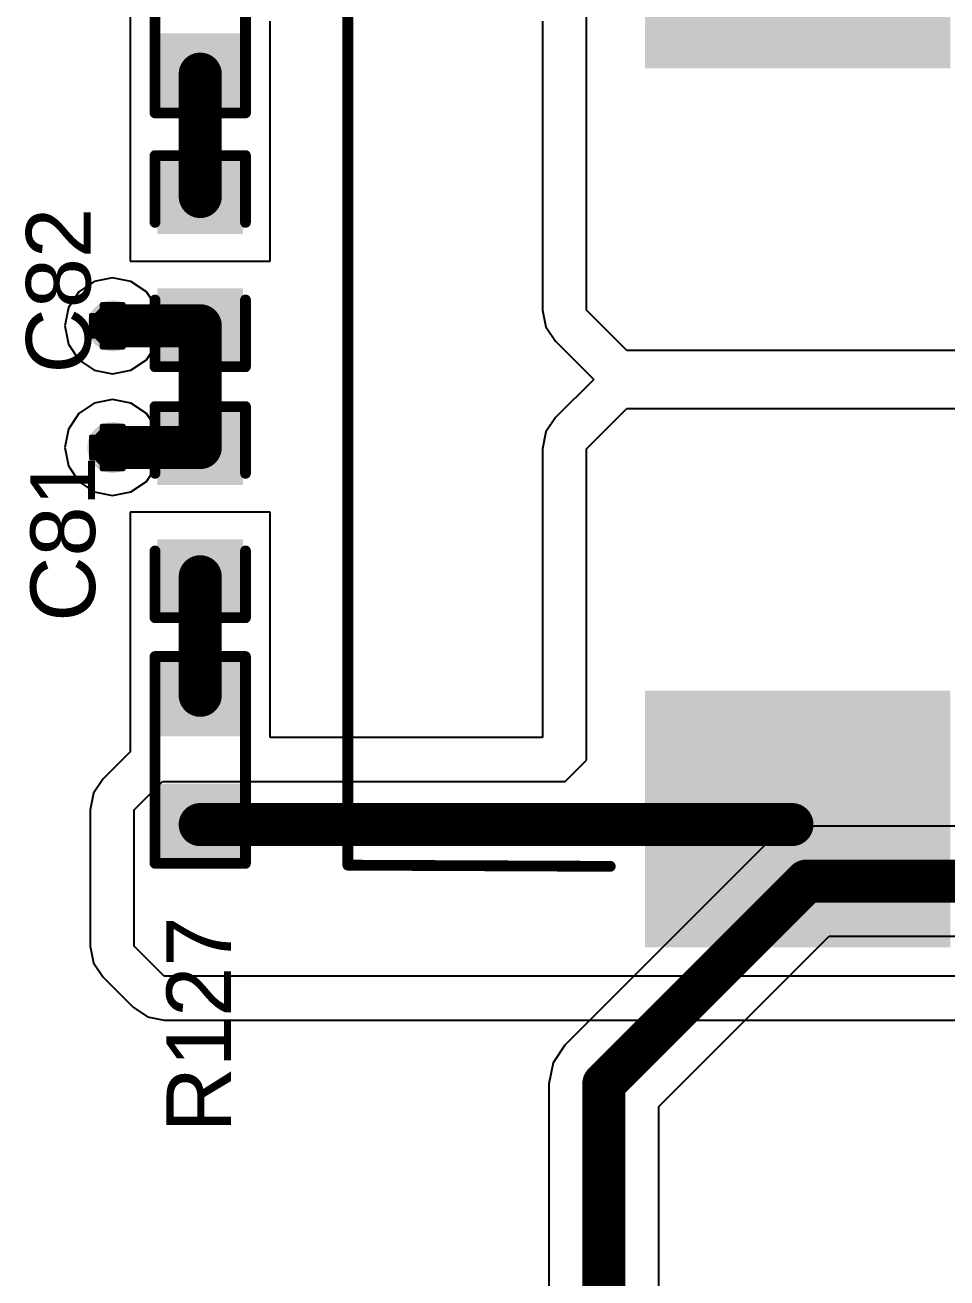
# Model space of a CAD drawing. Header units: inches. Extents: x 0 to 198, y 0 to 199.
# Drawn here: x 4.349 to 4.777, y 2.29 to 2.871 of the extents above; entities that cross this region are included whole.
import ezdxf

# ---------------------------------------------------------------- set-up
doc = ezdxf.new("R2010")
doc.units = ezdxf.units.IN
doc.header["$MEASUREMENT"] = 0
for name, color, linetype in [('Bottom Layer', 5, 'Continuous'), ('Drill Drawing', 1, 'Continuous'), ('Layer 1', 16, 'Continuous'), ('Layer 2', 76, 'Continuous'), ('Top Layer', 1, 'Continuous'), ('Top Overlay', 2, 'Continuous'), ('Top Paste', 8, 'Continuous'), ('Top Solder', 216, 'Continuous'), ('Via Holes', 16, 'Continuous')]:
    doc.layers.add(name, color=color, linetype=linetype)
doc.styles.add('Arial', font='', dxfattribs={"height": 0.2})
doc.styles.get('Arial').set_extended_font_data('Arial')

# ---------------------------------------------------------------- blocks, each defined once
blk = doc.blocks.new('R___0603_10')
at = {"layer": 'Top Layer'}
for points in [[(-0.015001, 0.0174997), (-0.015001, -0.0175003), (-0.045001, -0.0175003), (-0.045001, 0.0174997)], [(0.044999, 0.0174997), (0.044999, -0.0175003), (0.014999, -0.0175003), (0.014999, 0.0174997)]]:
    blk.add_hatch(color=1, dxfattribs=at).paths.add_polyline_path(points)
at = {"layer": 'Top Paste'}
for points in [[(-0.015001, 0.0174997), (-0.015001, -0.0175003), (-0.045001, -0.0175003), (-0.045001, 0.0174997)], [(0.044999, 0.0174997), (0.044999, -0.0175003), (0.014999, -0.0175003), (0.014999, 0.0174997)]]:
    blk.add_hatch(color=8, dxfattribs=at).paths.add_polyline_path(points)
at = {"layer": 'Top Solder'}
for points in [[(-0.011001, 0.0214997), (-0.011001, -0.0215003), (-0.049001, -0.0215003), (-0.049001, 0.0214997)], [(0.048999, 0.0214997), (0.048999, -0.0215003), (0.010999, -0.0215003), (0.010999, 0.0214997)]]:
    blk.add_hatch(color=216, dxfattribs=at).paths.add_polyline_path(points)
at = {"layer": 'Top Overlay'}
for points in [[(0.047999, 0.0209997, 0.005, 0.005, 0), (-0.048001, 0.0209997, 0.005, 0.005, 0)], [(-0.048001, -0.0210003, 0.005, 0.005, 0), (-0.048001, 0.0209997, 0.005, 0.005, 0)], [(0.047999, -0.0210003, 0.005, 0.005, 0), (0.047999, 0.0209997, 0.005, 0.005, 0)], [(0.047999, -0.0210003, 0.005, 0.005, 0), (-0.048001, -0.0210003, 0.005, 0.005, 0)]]:
    blk.add_lwpolyline(points, format="xyseb", dxfattribs=at)
for points in [[(-0.049251, 0.0209997, 0.0025, 0.0025, 1), (-0.046751, 0.0209997, 0.0025, 0.0025, 1)], [(-0.049251, 0.0209997, 0.0025, 0.0025, 1), (-0.046751, 0.0209997, 0.0025, 0.0025, 1)], [(0.046749, 0.0209997, 0.0025, 0.0025, 1), (0.049249, 0.0209997, 0.0025, 0.0025, 1)], [(0.046749, 0.0209997, 0.0025, 0.0025, 1), (0.049249, 0.0209997, 0.0025, 0.0025, 1)], [(-0.049251, -0.0210003, 0.0025, 0.0025, 1), (-0.046751, -0.0210003, 0.0025, 0.0025, 1)], [(-0.049251, -0.0210003, 0.0025, 0.0025, 1), (-0.046751, -0.0210003, 0.0025, 0.0025, 1)], [(0.046749, -0.0210003, 0.0025, 0.0025, 1), (0.049249, -0.0210003, 0.0025, 0.0025, 1)], [(0.046749, -0.0210003, 0.0025, 0.0025, 1), (0.049249, -0.0210003, 0.0025, 0.0025, 1)]]:
    blk.add_lwpolyline(points, format="xyseb", close=True, dxfattribs=at)
blk = doc.blocks.new('R___0603_11')
at = {"layer": 'Top Layer'}
for points in [[(-0.0149996, 0.0174999), (-0.0149996, -0.0175001), (-0.0449996, -0.0175001), (-0.0449996, 0.0174999)], [(0.0450004, 0.0174999), (0.0450004, -0.0175001), (0.0150004, -0.0175001), (0.0150004, 0.0174999)]]:
    blk.add_hatch(color=1, dxfattribs=at).paths.add_polyline_path(points)
at = {"layer": 'Top Paste'}
for points in [[(-0.0149996, 0.0174999), (-0.0149996, -0.0175001), (-0.0449996, -0.0175001), (-0.0449996, 0.0174999)], [(0.0450004, 0.0174999), (0.0450004, -0.0175001), (0.0150004, -0.0175001), (0.0150004, 0.0174999)]]:
    blk.add_hatch(color=8, dxfattribs=at).paths.add_polyline_path(points)
at = {"layer": 'Top Solder'}
for points in [[(-0.0109996, 0.0214999), (-0.0109996, -0.0215001), (-0.0489996, -0.0215001), (-0.0489996, 0.0214999)], [(0.0490004, 0.0214999), (0.0490004, -0.0215001), (0.0110004, -0.0215001), (0.0110004, 0.0214999)]]:
    blk.add_hatch(color=216, dxfattribs=at).paths.add_polyline_path(points)
at = {"layer": 'Top Overlay'}
for points in [[(-0.0479996, 0.0209999, 0.005, 0.005, 0), (0.0480004, 0.0209999, 0.005, 0.005, 0)], [(-0.0479996, 0.0209999, 0.005, 0.005, 0), (-0.0479996, -0.0210001, 0.005, 0.005, 0)], [(0.0480004, 0.0209999, 0.005, 0.005, 0), (0.0480004, -0.0210001, 0.005, 0.005, 0)], [(-0.0479996, -0.0210001, 0.005, 0.005, 0), (0.0480004, -0.0210001, 0.005, 0.005, 0)]]:
    blk.add_lwpolyline(points, format="xyseb", dxfattribs=at)
for points in [[(-0.0492496, 0.0209999, 0.0025, 0.0025, 1), (-0.0467496, 0.0209999, 0.0025, 0.0025, 1)], [(-0.0492496, 0.0209999, 0.0025, 0.0025, 1), (-0.0467496, 0.0209999, 0.0025, 0.0025, 1)], [(0.0467504, 0.0209999, 0.0025, 0.0025, 1), (0.0492504, 0.0209999, 0.0025, 0.0025, 1)], [(0.0467504, 0.0209999, 0.0025, 0.0025, 1), (0.0492504, 0.0209999, 0.0025, 0.0025, 1)], [(-0.0492496, -0.0210001, 0.0025, 0.0025, 1), (-0.0467496, -0.0210001, 0.0025, 0.0025, 1)], [(-0.0492496, -0.0210001, 0.0025, 0.0025, 1), (-0.0467496, -0.0210001, 0.0025, 0.0025, 1)], [(0.0467504, -0.0210001, 0.0025, 0.0025, 1), (0.0492504, -0.0210001, 0.0025, 0.0025, 1)], [(0.0467504, -0.0210001, 0.0025, 0.0025, 1), (0.0492504, -0.0210001, 0.0025, 0.0025, 1)]]:
    blk.add_lwpolyline(points, format="xyseb", close=True, dxfattribs=at)
blk = doc.blocks.new('C___0603_14')
at = {"layer": 'Top Layer'}
for points in [[(-0.0150006, 0.0175001), (-0.0150006, -0.0174999), (-0.0450006, -0.0174999), (-0.0450006, 0.0175001)], [(0.0449994, 0.0175001), (0.0449994, -0.0174999), (0.0149994, -0.0174999), (0.0149994, 0.0175001)]]:
    blk.add_hatch(color=1, dxfattribs=at).paths.add_polyline_path(points)
at = {"layer": 'Top Paste'}
for points in [[(-0.0150006, 0.0175001), (-0.0150006, -0.0174999), (-0.0450006, -0.0174999), (-0.0450006, 0.0175001)], [(0.0449994, 0.0175001), (0.0449994, -0.0174999), (0.0149994, -0.0174999), (0.0149994, 0.0175001)]]:
    blk.add_hatch(color=8, dxfattribs=at).paths.add_polyline_path(points)
at = {"layer": 'Top Solder'}
for points in [[(-0.0126384, 0.0198623), (-0.0126384, -0.0198621), (-0.0473628, -0.0198621), (-0.0473628, 0.0198623)], [(0.0473616, 0.0198623), (0.0473616, -0.0198621), (0.0126372, -0.0198621), (0.0126372, 0.0198623)]]:
    blk.add_hatch(color=216, dxfattribs=at).paths.add_polyline_path(points)
at = {"layer": 'Top Overlay'}
for points in [[(-0.0180006, 0.0210001, 0.005, 0.005, 0), (-0.0490006, 0.0210001, 0.005, 0.005, 0)], [(-0.0490006, -0.0209999, 0.005, 0.005, 0), (-0.0490006, 0.0210001, 0.005, 0.005, 0)], [(0.0489994, 0.0210001, 0.005, 0.005, 0), (0.0179994, 0.0210001, 0.005, 0.005, 0)], [(0.0489994, -0.0209999, 0.005, 0.005, 0), (0.0489994, 0.0210001, 0.005, 0.005, 0)], [(-0.0180006, -0.0209999, 0.005, 0.005, 0), (-0.0490006, -0.0209999, 0.005, 0.005, 0)], [(0.0489994, -0.0209999, 0.005, 0.005, 0), (0.0179994, -0.0209999, 0.005, 0.005, 0)]]:
    blk.add_lwpolyline(points, format="xyseb", dxfattribs=at)
for points in [[(-0.0502506, 0.0210001, 0.0025, 0.0025, 1), (-0.0477506, 0.0210001, 0.0025, 0.0025, 1)], [(-0.0502506, 0.0210001, 0.0025, 0.0025, 1), (-0.0477506, 0.0210001, 0.0025, 0.0025, 1)], [(-0.0192506, 0.0210001, 0.0025, 0.0025, 1), (-0.0167506, 0.0210001, 0.0025, 0.0025, 1)], [(0.0167494, 0.0210001, 0.0025, 0.0025, 1), (0.0192494, 0.0210001, 0.0025, 0.0025, 1)], [(0.0477494, 0.0210001, 0.0025, 0.0025, 1), (0.0502494, 0.0210001, 0.0025, 0.0025, 1)], [(0.0477494, 0.0210001, 0.0025, 0.0025, 1), (0.0502494, 0.0210001, 0.0025, 0.0025, 1)], [(-0.0502506, -0.0209999, 0.0025, 0.0025, 1), (-0.0477506, -0.0209999, 0.0025, 0.0025, 1)], [(-0.0502506, -0.0209999, 0.0025, 0.0025, 1), (-0.0477506, -0.0209999, 0.0025, 0.0025, 1)], [(-0.0192506, -0.0209999, 0.0025, 0.0025, 1), (-0.0167506, -0.0209999, 0.0025, 0.0025, 1)], [(0.0167494, -0.0209999, 0.0025, 0.0025, 1), (0.0192494, -0.0209999, 0.0025, 0.0025, 1)], [(0.0477494, -0.0209999, 0.0025, 0.0025, 1), (0.0502494, -0.0209999, 0.0025, 0.0025, 1)], [(0.0477494, -0.0209999, 0.0025, 0.0025, 1), (0.0502494, -0.0209999, 0.0025, 0.0025, 1)]]:
    blk.add_lwpolyline(points, format="xyseb", close=True, dxfattribs=at)
blk = doc.blocks.new('C___0603_15')
at = {"layer": 'Top Layer'}
for points in [[(-0.0150004, 0.0174997), (-0.0150004, -0.0175003), (-0.0450004, -0.0175003), (-0.0450004, 0.0174997)], [(0.0449996, 0.0174997), (0.0449996, -0.0175003), (0.0149996, -0.0175003), (0.0149996, 0.0174997)]]:
    blk.add_hatch(color=1, dxfattribs=at).paths.add_polyline_path(points)
at = {"layer": 'Top Paste'}
for points in [[(-0.0150004, 0.0174997), (-0.0150004, -0.0175003), (-0.0450004, -0.0175003), (-0.0450004, 0.0174997)], [(0.0449996, 0.0174997), (0.0449996, -0.0175003), (0.0149996, -0.0175003), (0.0149996, 0.0174997)]]:
    blk.add_hatch(color=8, dxfattribs=at).paths.add_polyline_path(points)
at = {"layer": 'Top Solder'}
for points in [[(-0.0126382, 0.0198619), (-0.0126382, -0.0198625), (-0.0473626, -0.0198625), (-0.0473626, 0.0198619)], [(0.0473618, 0.0198619), (0.0473618, -0.0198625), (0.0126374, -0.0198625), (0.0126374, 0.0198619)]]:
    blk.add_hatch(color=216, dxfattribs=at).paths.add_polyline_path(points)
at = {"layer": 'Top Overlay'}
for points in [[(-0.0180004, 0.0209997, 0.005, 0.005, 0), (-0.0490004, 0.0209997, 0.005, 0.005, 0)], [(-0.0490004, -0.0210003, 0.005, 0.005, 0), (-0.0490004, 0.0209997, 0.005, 0.005, 0)], [(0.0489996, 0.0209997, 0.005, 0.005, 0), (0.0179996, 0.0209997, 0.005, 0.005, 0)], [(0.0489996, -0.0210003, 0.005, 0.005, 0), (0.0489996, 0.0209997, 0.005, 0.005, 0)], [(-0.0180004, -0.0210003, 0.005, 0.005, 0), (-0.0490004, -0.0210003, 0.005, 0.005, 0)], [(0.0489996, -0.0210003, 0.005, 0.005, 0), (0.0179996, -0.0210003, 0.005, 0.005, 0)]]:
    blk.add_lwpolyline(points, format="xyseb", dxfattribs=at)
for points in [[(-0.0502504, 0.0209997, 0.0025, 0.0025, 1), (-0.0477504, 0.0209997, 0.0025, 0.0025, 1)], [(-0.0502504, 0.0209997, 0.0025, 0.0025, 1), (-0.0477504, 0.0209997, 0.0025, 0.0025, 1)], [(-0.0192504, 0.0209997, 0.0025, 0.0025, 1), (-0.0167504, 0.0209997, 0.0025, 0.0025, 1)], [(0.0167496, 0.0209997, 0.0025, 0.0025, 1), (0.0192496, 0.0209997, 0.0025, 0.0025, 1)], [(0.0477496, 0.0209997, 0.0025, 0.0025, 1), (0.0502496, 0.0209997, 0.0025, 0.0025, 1)], [(0.0477496, 0.0209997, 0.0025, 0.0025, 1), (0.0502496, 0.0209997, 0.0025, 0.0025, 1)], [(-0.0502504, -0.0210003, 0.0025, 0.0025, 1), (-0.0477504, -0.0210003, 0.0025, 0.0025, 1)], [(-0.0502504, -0.0210003, 0.0025, 0.0025, 1), (-0.0477504, -0.0210003, 0.0025, 0.0025, 1)], [(-0.0192504, -0.0210003, 0.0025, 0.0025, 1), (-0.0167504, -0.0210003, 0.0025, 0.0025, 1)], [(0.0167496, -0.0210003, 0.0025, 0.0025, 1), (0.0192496, -0.0210003, 0.0025, 0.0025, 1)], [(0.0477496, -0.0210003, 0.0025, 0.0025, 1), (0.0502496, -0.0210003, 0.0025, 0.0025, 1)], [(0.0477496, -0.0210003, 0.0025, 0.0025, 1), (0.0502496, -0.0210003, 0.0025, 0.0025, 1)]]:
    blk.add_lwpolyline(points, format="xyseb", close=True, dxfattribs=at)
blk = doc.blocks.new('YSPI1050_4R7M_213')
at = {"layer": 'Top Layer'}
for points in [[(-0.146394, -0.0688982), (-0.261512, -0.06889819999999999), (-0.261512, 0.06889680000000001), (-0.146394, 0.0688968)], [(0.261512, -0.0688982), (0.146394, -0.06889819999999999), (0.146394, 0.06889680000000001), (0.261512, 0.0688968)]]:
    blk.add_hatch(color=1, dxfattribs=at).paths.add_polyline_path(points)
at = {"layer": 'Top Paste'}
for points in [[(-0.146394, -0.0688982), (-0.261512, -0.06889819999999999), (-0.261512, 0.06889680000000001), (-0.146394, 0.0688968)], [(0.261512, -0.0688982), (0.146394, -0.06889819999999999), (0.146394, 0.06889680000000001), (0.261512, 0.0688968)]]:
    blk.add_hatch(color=8, dxfattribs=at).paths.add_polyline_path(points)
at = {"layer": 'Top Solder'}
for points in [[(-0.144394, -0.07089820000000001), (-0.263512, -0.0708982), (-0.263512, 0.07089680000000001), (-0.144394, 0.07089679999999998)], [(0.263512, -0.07089820000000001), (0.144394, -0.0708982), (0.144394, 0.07089680000000001), (0.263512, 0.07089679999999998)]]:
    blk.add_hatch(color=216, dxfattribs=at).paths.add_polyline_path(points)
at = {"layer": 'Top Overlay'}
for points in [[(-0.225441, 0.2088513, 0.005, 0.005, 0), (-0.226001, 0.0869993, 0.005, 0.005, 0)], [(-0.225441, 0.2088513, 0.005, 0.005, 0), (0.225443, 0.2088513, 0.005, 0.005, 0)], [(0.225443, 0.2088513, 0.005, 0.005, 0), (0.225813, 0.0917393, 0.005, 0.005, 0)], [(-0.224915, -0.0874787, 0.005, 0.005, 0), (-0.225441, -0.2088507, 0.005, 0.005, 0)], [(0.226553, -0.0898867, 0.005, 0.005, 0), (0.225443, -0.2088507, 0.005, 0.005, 0)], [(-0.225441, -0.2088507, 0.005, 0.005, 0), (0.225443, -0.2088507, 0.005, 0.005, 0)]]:
    blk.add_lwpolyline(points, format="xyseb", dxfattribs=at)
for points in [[(-0.226691, 0.2088513, 0.0025, 0.0025, 1), (-0.224191, 0.2088513, 0.0025, 0.0025, 1)], [(-0.226691, 0.2088513, 0.0025, 0.0025, 1), (-0.224191, 0.2088513, 0.0025, 0.0025, 1)], [(0.224193, 0.2088513, 0.0025, 0.0025, 1), (0.226693, 0.2088513, 0.0025, 0.0025, 1)], [(0.224193, 0.2088513, 0.0025, 0.0025, 1), (0.226693, 0.2088513, 0.0025, 0.0025, 1)], [(0.224563, 0.0917393, 0.0025, 0.0025, 1), (0.227063, 0.0917393, 0.0025, 0.0025, 1)], [(-0.227251, 0.0869993, 0.0025, 0.0025, 1), (-0.224751, 0.0869993, 0.0025, 0.0025, 1)], [(-0.226165, -0.0874787, 0.0025, 0.0025, 1), (-0.223665, -0.0874787, 0.0025, 0.0025, 1)], [(0.225303, -0.0898867, 0.0025, 0.0025, 1), (0.227803, -0.0898867, 0.0025, 0.0025, 1)], [(-0.226691, -0.2088507, 0.0025, 0.0025, 1), (-0.224191, -0.2088507, 0.0025, 0.0025, 1)], [(-0.226691, -0.2088507, 0.0025, 0.0025, 1), (-0.224191, -0.2088507, 0.0025, 0.0025, 1)], [(0.224193, -0.2088507, 0.0025, 0.0025, 1), (0.226693, -0.2088507, 0.0025, 0.0025, 1)], [(0.224193, -0.2088507, 0.0025, 0.0025, 1), (0.226693, -0.2088507, 0.0025, 0.0025, 1)]]:
    blk.add_lwpolyline(points, format="xyseb", close=True, dxfattribs=at)

msp = doc.modelspace()

# ---------------------------------------------------------------- hatches: boundary and pattern name
at = {"layer": 'Bottom Layer'}
h = msp.add_hatch(color=5, dxfattribs=at)
edge = h.paths.add_edge_path()
edge.add_arc((4.39, 2.7318169), 0.011811, 0, 360)
h = msp.add_hatch(color=5, dxfattribs=at)
edge = h.paths.add_edge_path()
edge.add_arc((4.390003, 2.6753399), 0.011811, 0, 360)
at = {"layer": 'Layer 1'}
h = msp.add_hatch(color=16, dxfattribs=at)
edge = h.paths.add_edge_path()
edge.add_arc((4.39, 2.7318169), 0.011811, 0, 360)
h = msp.add_hatch(color=16, dxfattribs=at)
edge = h.paths.add_edge_path()
edge.add_arc((4.390003, 2.6753399), 0.011811, 0, 360)
at = {"layer": 'Layer 2'}
h = msp.add_hatch(color=76, dxfattribs=at)
edge = h.paths.add_edge_path()
edge.add_arc((4.39, 2.7318169), 0.011811, 0, 360)
h = msp.add_hatch(color=76, dxfattribs=at)
edge = h.paths.add_edge_path()
edge.add_arc((4.390003, 2.6753399), 0.011811, 0, 360)
at = {"layer": 'Top Layer'}
h = msp.add_hatch(color=1, dxfattribs=at)
edge = h.paths.add_edge_path()
edge.add_arc((4.39, 2.7318169), 0.011811, 0, 360)
h = msp.add_hatch(color=1, dxfattribs=at)
edge = h.paths.add_edge_path()
edge.add_arc((4.390003, 2.6753399), 0.011811, 0, 360)
at = {"layer": 'Via Holes'}
h = msp.add_hatch(color=7, dxfattribs=at)
edge = h.paths.add_edge_path()
edge.add_arc((4.39, 2.7318169), 0.0059055, 0, 360)
h = msp.add_hatch(color=7, dxfattribs=at)
edge = h.paths.add_edge_path()
edge.add_arc((4.390003, 2.6753399), 0.0059055, 0, 360)

# ---------------------------------------------------------------- linework, layer by layer
at = {"layer": 'Drill Drawing'}
for points in [[(4.385, 2.7368169, 0.002, 0.002, 0), (4.385, 2.7418169, 0.002, 0.002, 0)], [(4.385, 2.7418169, 0.002, 0.002, 0), (4.395, 2.7418169, 0.002, 0.002, 0)], [(4.387, 2.7348169, 0.002, 0.002, 0), (4.387, 2.7378169, 0.002, 0.002, 0)], [(4.387, 2.7378169, 0.002, 0.002, 0), (4.393, 2.7378169, 0.002, 0.002, 0)], [(4.393, 2.7348169, 0.002, 0.002, 0), (4.393, 2.7378169, 0.002, 0.002, 0)], [(4.395, 2.7368169, 0.002, 0.002, 0), (4.395, 2.7418169, 0.002, 0.002, 0)], [(4.38, 2.7268169, 0.002, 0.002, 0), (4.38, 2.7368169, 0.002, 0.002, 0)], [(4.38, 2.7368169, 0.002, 0.002, 0), (4.385, 2.7368169, 0.002, 0.002, 0)], [(4.384, 2.7288169, 0.002, 0.002, 0), (4.384, 2.7348169, 0.002, 0.002, 0)], [(4.384, 2.7348169, 0.002, 0.002, 0), (4.387, 2.7348169, 0.002, 0.002, 0)], [(4.393, 2.7348169, 0.002, 0.002, 0), (4.396, 2.7348169, 0.002, 0.002, 0)], [(4.395, 2.7368169, 0.002, 0.002, 0), (4.4, 2.7368169, 0.002, 0.002, 0)], [(4.396, 2.7288169, 0.002, 0.002, 0), (4.396, 2.7348169, 0.002, 0.002, 0)], [(4.4, 2.7268169, 0.002, 0.002, 0), (4.4, 2.7368169, 0.002, 0.002, 0)], [(4.38, 2.7268169, 0.002, 0.002, 0), (4.385, 2.7268169, 0.002, 0.002, 0)], [(4.384, 2.7288169, 0.002, 0.002, 0), (4.387, 2.7288169, 0.002, 0.002, 0)], [(4.385, 2.7218169, 0.002, 0.002, 0), (4.385, 2.7268169, 0.002, 0.002, 0)], [(4.387, 2.7258169, 0.002, 0.002, 0), (4.387, 2.7288169, 0.002, 0.002, 0)], [(4.393, 2.7288169, 0.002, 0.002, 0), (4.396, 2.7288169, 0.002, 0.002, 0)], [(4.393, 2.7258169, 0.002, 0.002, 0), (4.393, 2.7288169, 0.002, 0.002, 0)], [(4.395, 2.7268169, 0.002, 0.002, 0), (4.4, 2.7268169, 0.002, 0.002, 0)], [(4.395, 2.7218169, 0.002, 0.002, 0), (4.395, 2.7268169, 0.002, 0.002, 0)], [(4.385, 2.7218169, 0.002, 0.002, 0), (4.395, 2.7218169, 0.002, 0.002, 0)], [(4.387, 2.7258169, 0.002, 0.002, 0), (4.393, 2.7258169, 0.002, 0.002, 0)], [(4.385003, 2.6803399, 0.002, 0.002, 0), (4.385003, 2.6853399, 0.002, 0.002, 0)], [(4.385003, 2.6853399, 0.002, 0.002, 0), (4.395003, 2.6853399, 0.002, 0.002, 0)], [(4.395003, 2.6803399, 0.002, 0.002, 0), (4.395003, 2.6853399, 0.002, 0.002, 0)], [(4.380003, 2.6703399, 0.002, 0.002, 0), (4.380003, 2.6803399, 0.002, 0.002, 0)], [(4.380003, 2.6803399, 0.002, 0.002, 0), (4.385003, 2.6803399, 0.002, 0.002, 0)], [(4.387003, 2.6783399, 0.002, 0.002, 0), (4.387003, 2.6813399, 0.002, 0.002, 0)], [(4.387003, 2.6813399, 0.002, 0.002, 0), (4.393003, 2.6813399, 0.002, 0.002, 0)], [(4.393003, 2.6783399, 0.002, 0.002, 0), (4.393003, 2.6813399, 0.002, 0.002, 0)], [(4.395003, 2.6803399, 0.002, 0.002, 0), (4.400003, 2.6803399, 0.002, 0.002, 0)], [(4.400003, 2.6703399, 0.002, 0.002, 0), (4.400003, 2.6803399, 0.002, 0.002, 0)], [(4.384003, 2.6723399, 0.002, 0.002, 0), (4.384003, 2.6783399, 0.002, 0.002, 0)], [(4.384003, 2.6783399, 0.002, 0.002, 0), (4.387003, 2.6783399, 0.002, 0.002, 0)], [(4.393003, 2.6783399, 0.002, 0.002, 0), (4.396003, 2.6783399, 0.002, 0.002, 0)], [(4.396003, 2.6723399, 0.002, 0.002, 0), (4.396003, 2.6783399, 0.002, 0.002, 0)], [(4.380003, 2.6703399, 0.002, 0.002, 0), (4.385003, 2.6703399, 0.002, 0.002, 0)], [(4.384003, 2.6723399, 0.002, 0.002, 0), (4.387003, 2.6723399, 0.002, 0.002, 0)], [(4.385003, 2.6653399, 0.002, 0.002, 0), (4.385003, 2.6703399, 0.002, 0.002, 0)], [(4.387003, 2.6693399, 0.002, 0.002, 0), (4.387003, 2.6723399, 0.002, 0.002, 0)], [(4.387003, 2.6693399, 0.002, 0.002, 0), (4.393003, 2.6693399, 0.002, 0.002, 0)], [(4.393003, 2.6723399, 0.002, 0.002, 0), (4.396003, 2.6723399, 0.002, 0.002, 0)], [(4.393003, 2.6693399, 0.002, 0.002, 0), (4.393003, 2.6723399, 0.002, 0.002, 0)], [(4.395003, 2.6703399, 0.002, 0.002, 0), (4.400003, 2.6703399, 0.002, 0.002, 0)], [(4.395003, 2.6653399, 0.002, 0.002, 0), (4.395003, 2.6703399, 0.002, 0.002, 0)], [(4.385003, 2.6653399, 0.002, 0.002, 0), (4.395003, 2.6653399, 0.002, 0.002, 0)]]:
    msp.add_lwpolyline(points, format="xyseb", dxfattribs=at)
for points in [[(4.3845, 2.7418169, 0.001, 0.001, 1), (4.3855, 2.7418169, 0.001, 0.001, 1)], [(4.3845, 2.7418169, 0.001, 0.001, 1), (4.3855, 2.7418169, 0.001, 0.001, 1)], [(4.3865, 2.7378169, 0.001, 0.001, 1), (4.3875, 2.7378169, 0.001, 0.001, 1)], [(4.3865, 2.7378169, 0.001, 0.001, 1), (4.3875, 2.7378169, 0.001, 0.001, 1)], [(4.3925, 2.7378169, 0.001, 0.001, 1), (4.3935, 2.7378169, 0.001, 0.001, 1)], [(4.3925, 2.7378169, 0.001, 0.001, 1), (4.3935, 2.7378169, 0.001, 0.001, 1)], [(4.3945, 2.7418169, 0.001, 0.001, 1), (4.3955, 2.7418169, 0.001, 0.001, 1)], [(4.3945, 2.7418169, 0.001, 0.001, 1), (4.3955, 2.7418169, 0.001, 0.001, 1)], [(4.3795, 2.7368169, 0.001, 0.001, 1), (4.3805, 2.7368169, 0.001, 0.001, 1)], [(4.3795, 2.7368169, 0.001, 0.001, 1), (4.3805, 2.7368169, 0.001, 0.001, 1)], [(4.3835, 2.7348169, 0.001, 0.001, 1), (4.3845, 2.7348169, 0.001, 0.001, 1)], [(4.3835, 2.7348169, 0.001, 0.001, 1), (4.3845, 2.7348169, 0.001, 0.001, 1)], [(4.3845, 2.7368169, 0.001, 0.001, 1), (4.3855, 2.7368169, 0.001, 0.001, 1)], [(4.3845, 2.7368169, 0.001, 0.001, 1), (4.3855, 2.7368169, 0.001, 0.001, 1)], [(4.3865, 2.7348169, 0.001, 0.001, 1), (4.3875, 2.7348169, 0.001, 0.001, 1)], [(4.3865, 2.7348169, 0.001, 0.001, 1), (4.3875, 2.7348169, 0.001, 0.001, 1)], [(4.3925, 2.7348169, 0.001, 0.001, 1), (4.3935, 2.7348169, 0.001, 0.001, 1)], [(4.3925, 2.7348169, 0.001, 0.001, 1), (4.3935, 2.7348169, 0.001, 0.001, 1)], [(4.3945, 2.7368169, 0.001, 0.001, 1), (4.3955, 2.7368169, 0.001, 0.001, 1)], [(4.3945, 2.7368169, 0.001, 0.001, 1), (4.3955, 2.7368169, 0.001, 0.001, 1)], [(4.3955, 2.7348169, 0.001, 0.001, 1), (4.3965, 2.7348169, 0.001, 0.001, 1)], [(4.3955, 2.7348169, 0.001, 0.001, 1), (4.3965, 2.7348169, 0.001, 0.001, 1)], [(4.3995, 2.7368169, 0.001, 0.001, 1), (4.4005, 2.7368169, 0.001, 0.001, 1)], [(4.3995, 2.7368169, 0.001, 0.001, 1), (4.4005, 2.7368169, 0.001, 0.001, 1)], [(4.3795, 2.7268169, 0.001, 0.001, 1), (4.3805, 2.7268169, 0.001, 0.001, 1)], [(4.3795, 2.7268169, 0.001, 0.001, 1), (4.3805, 2.7268169, 0.001, 0.001, 1)], [(4.3835, 2.7288169, 0.001, 0.001, 1), (4.3845, 2.7288169, 0.001, 0.001, 1)], [(4.3835, 2.7288169, 0.001, 0.001, 1), (4.3845, 2.7288169, 0.001, 0.001, 1)], [(4.3845, 2.7268169, 0.001, 0.001, 1), (4.3855, 2.7268169, 0.001, 0.001, 1)], [(4.3845, 2.7268169, 0.001, 0.001, 1), (4.3855, 2.7268169, 0.001, 0.001, 1)], [(4.3865, 2.7288169, 0.001, 0.001, 1), (4.3875, 2.7288169, 0.001, 0.001, 1)], [(4.3865, 2.7288169, 0.001, 0.001, 1), (4.3875, 2.7288169, 0.001, 0.001, 1)], [(4.3925, 2.7288169, 0.001, 0.001, 1), (4.3935, 2.7288169, 0.001, 0.001, 1)], [(4.3925, 2.7288169, 0.001, 0.001, 1), (4.3935, 2.7288169, 0.001, 0.001, 1)], [(4.3945, 2.7268169, 0.001, 0.001, 1), (4.3955, 2.7268169, 0.001, 0.001, 1)], [(4.3945, 2.7268169, 0.001, 0.001, 1), (4.3955, 2.7268169, 0.001, 0.001, 1)], [(4.3955, 2.7288169, 0.001, 0.001, 1), (4.3965, 2.7288169, 0.001, 0.001, 1)], [(4.3955, 2.7288169, 0.001, 0.001, 1), (4.3965, 2.7288169, 0.001, 0.001, 1)], [(4.3995, 2.7268169, 0.001, 0.001, 1), (4.4005, 2.7268169, 0.001, 0.001, 1)], [(4.3995, 2.7268169, 0.001, 0.001, 1), (4.4005, 2.7268169, 0.001, 0.001, 1)], [(4.3845, 2.7218169, 0.001, 0.001, 1), (4.3855, 2.7218169, 0.001, 0.001, 1)], [(4.3845, 2.7218169, 0.001, 0.001, 1), (4.3855, 2.7218169, 0.001, 0.001, 1)], [(4.3865, 2.7258169, 0.001, 0.001, 1), (4.3875, 2.7258169, 0.001, 0.001, 1)], [(4.3865, 2.7258169, 0.001, 0.001, 1), (4.3875, 2.7258169, 0.001, 0.001, 1)], [(4.3925, 2.7258169, 0.001, 0.001, 1), (4.3935, 2.7258169, 0.001, 0.001, 1)], [(4.3925, 2.7258169, 0.001, 0.001, 1), (4.3935, 2.7258169, 0.001, 0.001, 1)], [(4.3945, 2.7218169, 0.001, 0.001, 1), (4.3955, 2.7218169, 0.001, 0.001, 1)], [(4.3945, 2.7218169, 0.001, 0.001, 1), (4.3955, 2.7218169, 0.001, 0.001, 1)], [(4.384503, 2.6853399, 0.001, 0.001, 1), (4.385503, 2.6853399, 0.001, 0.001, 1)], [(4.384503, 2.6853399, 0.001, 0.001, 1), (4.385503, 2.6853399, 0.001, 0.001, 1)], [(4.394503, 2.6853399, 0.001, 0.001, 1), (4.395503, 2.6853399, 0.001, 0.001, 1)], [(4.394503, 2.6853399, 0.001, 0.001, 1), (4.395503, 2.6853399, 0.001, 0.001, 1)], [(4.379503, 2.6803399, 0.001, 0.001, 1), (4.380503, 2.6803399, 0.001, 0.001, 1)], [(4.379503, 2.6803399, 0.001, 0.001, 1), (4.380503, 2.6803399, 0.001, 0.001, 1)], [(4.384503, 2.6803399, 0.001, 0.001, 1), (4.385503, 2.6803399, 0.001, 0.001, 1)], [(4.384503, 2.6803399, 0.001, 0.001, 1), (4.385503, 2.6803399, 0.001, 0.001, 1)], [(4.386503, 2.6813399, 0.001, 0.001, 1), (4.387503, 2.6813399, 0.001, 0.001, 1)], [(4.386503, 2.6813399, 0.001, 0.001, 1), (4.387503, 2.6813399, 0.001, 0.001, 1)], [(4.392503, 2.6813399, 0.001, 0.001, 1), (4.393503, 2.6813399, 0.001, 0.001, 1)], [(4.392503, 2.6813399, 0.001, 0.001, 1), (4.393503, 2.6813399, 0.001, 0.001, 1)], [(4.394503, 2.6803399, 0.001, 0.001, 1), (4.395503, 2.6803399, 0.001, 0.001, 1)], [(4.394503, 2.6803399, 0.001, 0.001, 1), (4.395503, 2.6803399, 0.001, 0.001, 1)], [(4.399503, 2.6803399, 0.001, 0.001, 1), (4.400503, 2.6803399, 0.001, 0.001, 1)], [(4.399503, 2.6803399, 0.001, 0.001, 1), (4.400503, 2.6803399, 0.001, 0.001, 1)], [(4.383503, 2.6783399, 0.001, 0.001, 1), (4.384503, 2.6783399, 0.001, 0.001, 1)], [(4.383503, 2.6783399, 0.001, 0.001, 1), (4.384503, 2.6783399, 0.001, 0.001, 1)], [(4.386503, 2.6783399, 0.001, 0.001, 1), (4.387503, 2.6783399, 0.001, 0.001, 1)], [(4.386503, 2.6783399, 0.001, 0.001, 1), (4.387503, 2.6783399, 0.001, 0.001, 1)], [(4.392503, 2.6783399, 0.001, 0.001, 1), (4.393503, 2.6783399, 0.001, 0.001, 1)], [(4.392503, 2.6783399, 0.001, 0.001, 1), (4.393503, 2.6783399, 0.001, 0.001, 1)], [(4.395503, 2.6783399, 0.001, 0.001, 1), (4.396503, 2.6783399, 0.001, 0.001, 1)], [(4.395503, 2.6783399, 0.001, 0.001, 1), (4.396503, 2.6783399, 0.001, 0.001, 1)], [(4.379503, 2.6703399, 0.001, 0.001, 1), (4.380503, 2.6703399, 0.001, 0.001, 1)], [(4.379503, 2.6703399, 0.001, 0.001, 1), (4.380503, 2.6703399, 0.001, 0.001, 1)], [(4.383503, 2.6723399, 0.001, 0.001, 1), (4.384503, 2.6723399, 0.001, 0.001, 1)], [(4.383503, 2.6723399, 0.001, 0.001, 1), (4.384503, 2.6723399, 0.001, 0.001, 1)], [(4.384503, 2.6703399, 0.001, 0.001, 1), (4.385503, 2.6703399, 0.001, 0.001, 1)], [(4.384503, 2.6703399, 0.001, 0.001, 1), (4.385503, 2.6703399, 0.001, 0.001, 1)], [(4.386503, 2.6723399, 0.001, 0.001, 1), (4.387503, 2.6723399, 0.001, 0.001, 1)], [(4.386503, 2.6723399, 0.001, 0.001, 1), (4.387503, 2.6723399, 0.001, 0.001, 1)], [(4.386503, 2.6693399, 0.001, 0.001, 1), (4.387503, 2.6693399, 0.001, 0.001, 1)], [(4.386503, 2.6693399, 0.001, 0.001, 1), (4.387503, 2.6693399, 0.001, 0.001, 1)], [(4.392503, 2.6723399, 0.001, 0.001, 1), (4.393503, 2.6723399, 0.001, 0.001, 1)], [(4.392503, 2.6723399, 0.001, 0.001, 1), (4.393503, 2.6723399, 0.001, 0.001, 1)], [(4.392503, 2.6693399, 0.001, 0.001, 1), (4.393503, 2.6693399, 0.001, 0.001, 1)], [(4.392503, 2.6693399, 0.001, 0.001, 1), (4.393503, 2.6693399, 0.001, 0.001, 1)], [(4.394503, 2.6703399, 0.001, 0.001, 1), (4.395503, 2.6703399, 0.001, 0.001, 1)], [(4.394503, 2.6703399, 0.001, 0.001, 1), (4.395503, 2.6703399, 0.001, 0.001, 1)], [(4.395503, 2.6723399, 0.001, 0.001, 1), (4.396503, 2.6723399, 0.001, 0.001, 1)], [(4.395503, 2.6723399, 0.001, 0.001, 1), (4.396503, 2.6723399, 0.001, 0.001, 1)], [(4.399503, 2.6703399, 0.001, 0.001, 1), (4.400503, 2.6703399, 0.001, 0.001, 1)], [(4.399503, 2.6703399, 0.001, 0.001, 1), (4.400503, 2.6703399, 0.001, 0.001, 1)], [(4.384503, 2.6653399, 0.001, 0.001, 1), (4.385503, 2.6653399, 0.001, 0.001, 1)], [(4.384503, 2.6653399, 0.001, 0.001, 1), (4.385503, 2.6653399, 0.001, 0.001, 1)], [(4.394503, 2.6653399, 0.001, 0.001, 1), (4.395503, 2.6653399, 0.001, 0.001, 1)], [(4.394503, 2.6653399, 0.001, 0.001, 1), (4.395503, 2.6653399, 0.001, 0.001, 1)]]:
    msp.add_lwpolyline(points, format="xyseb", close=True, dxfattribs=at)
at = {"layer": 'Layer 2'}
for p, q in [((4.3814898, 2.7523624), (4.3742751, 2.7475418)), ((4.39, 2.7540552), (4.3814898, 2.7523624)), ((4.3985102, 2.7523624), (4.39, 2.7540552)), ((4.4057249, 2.7475418), (4.3985102, 2.7523624)), ((4.3742751, 2.7475418), (4.3694545, 2.7403271)), ((4.4105455, 2.7403271), (4.4057249, 2.7475418)), ((4.3694545, 2.7403271), (4.3677617, 2.7318169)), ((4.4122383, 2.7318169), (4.4105455, 2.7403271)), ((4.3677617, 2.7318169), (4.3694545, 2.7233067)), ((4.4105455, 2.7233067), (4.4122383, 2.7318169)), ((4.3694545, 2.7233067), (4.3742751, 2.716092)), ((4.4057249, 2.716092), (4.4105455, 2.7233067)), ((4.3742751, 2.716092), (4.3814898, 2.7112714)), ((4.3985102, 2.7112714), (4.4057249, 2.716092)), ((4.3814898, 2.7112714), (4.39, 2.7095786)), ((4.39, 2.7095786), (4.3985102, 2.7112714)), ((4.3814928, 2.6958854), (4.3742781, 2.6910648)), ((4.390003, 2.6975782), (4.3814928, 2.6958854)), ((4.3985132, 2.6958854), (4.390003, 2.6975782)), ((4.4057279, 2.6910648), (4.3985132, 2.6958854)), ((4.3742781, 2.6910648), (4.3694575, 2.6838501)), ((4.4105485, 2.6838501), (4.4057279, 2.6910648)), ((4.3694575, 2.6838501), (4.3677647, 2.6753399)), ((4.4122413, 2.6753399), (4.4105485, 2.6838501)), ((4.3677647, 2.6753399), (4.3694575, 2.6668297)), ((4.4105485, 2.6668297), (4.4122413, 2.6753399)), ((4.3694575, 2.6668297), (4.3742781, 2.659615)), ((4.4057279, 2.659615), (4.4105485, 2.6668297)), ((4.3742781, 2.659615), (4.3814928, 2.6547944)), ((4.3985132, 2.6547944), (4.4057279, 2.659615)), ((4.3814928, 2.6547944), (4.390003, 2.6531016)), ((4.390003, 2.6531016), (4.3985132, 2.6547944)), ((4.7023494, 2.4976534), (4.6940799, 2.4921279)), ((4.7121039, 2.4995937), (4.7023494, 2.4976534)), ((4.8953391, 2.4995937), (4.7121039, 2.4995937)), ((4.6940799, 2.4921279), (4.599976, 2.398024)), ((4.6434898, 2.3694418), (4.7226621, 2.4486141)), ((4.7226621, 2.4486141), (4.8953391, 2.4486141)), ((4.599976, 2.398024), (4.5944505, 2.3897545)), ((4.5944505, 2.3897545), (4.5925102, 2.38)), ((4.5925102, 2.38), (4.5925102, 1.8755582)), ((4.6434898, 1.865), (4.6434898, 2.3694418))]:
    msp.add_line(p, q, dxfattribs=at)
for points in [[(4.618, 2.38, 0.02, 0.02, 0), (4.7121039, 2.4741039, 0.02, 0.02, 0)], [(4.7121039, 2.4741039, 0.02, 0.02, 0), (5.0659226, 2.4741039, 0.02, 0.02, 0)], [(4.618, 1.865, 0.02, 0.02, 0), (4.618, 2.38, 0.02, 0.02, 0)]]:
    msp.add_lwpolyline(points, format="xyseb", dxfattribs=at)
for points in [[(4.7071039, 2.4741039, 0.01, 0.01, 1), (4.7171039, 2.4741039, 0.01, 0.01, 1)], [(4.7071039, 2.4741039, 0.01, 0.01, 1), (4.7171039, 2.4741039, 0.01, 0.01, 1)], [(4.613, 2.38, 0.01, 0.01, 1), (4.623, 2.38, 0.01, 0.01, 1)], [(4.613, 2.38, 0.01, 0.01, 1), (4.623, 2.38, 0.01, 0.01, 1)]]:
    msp.add_lwpolyline(points, format="xyseb", close=True, dxfattribs=at)
at = {"layer": 'Top Layer'}
for p, q in [((4.3981676, 2.8797833), (4.3981676, 2.8218199)), ((4.6099938, 2.7391316), (4.6099939, 2.8836279)), ((4.4631676, 2.8186219), (4.4631676, 2.8732301)), ((4.5896021, 2.8732301), (4.589602, 2.7391316)), ((4.3981676, 2.8218199), (4.3981616, 2.8218199)), ((4.3981616, 2.8218199), (4.3981616, 2.7618199)), ((4.4631616, 2.7618199), (4.4631616, 2.8186219)), ((4.4631616, 2.8186219), (4.4631676, 2.8186219)), ((4.3981616, 2.7618199), (4.4631616, 2.7618199)), ((4.589602, 2.7391316), (4.5911542, 2.731328)), ((4.6287237, 2.7204017), (4.6099938, 2.7391316)), ((4.5911542, 2.731328), (4.5955746, 2.7247124)), ((4.5955746, 2.7247124), (4.6133251, 2.7069619)), ((4.8782241, 2.7204018), (4.6287237, 2.7204017)), ((4.6133251, 2.7069619), (4.5955746, 2.6892114)), ((4.6099938, 2.6747922), (4.6287237, 2.6935221)), ((4.6287237, 2.6935221), (4.8782161, 2.693522)), ((4.5955746, 2.6892114), (4.5911542, 2.6825958)), ((4.5911542, 2.6825958), (4.589602, 2.6747922)), ((4.589602, 2.6747922), (4.5896021, 2.5406937)), ((4.6099939, 2.5302959), (4.6099938, 2.6747922)), ((4.4631676, 2.6453399), (4.3981676, 2.6453399)), ((4.3981676, 2.6453399), (4.3981676, 2.5903399)), ((4.4631676, 2.5853399), (4.4631676, 2.6453399)), ((4.3981676, 2.5903399), (4.3981616, 2.5903399)), ((4.3981616, 2.5903399), (4.3981616, 2.5341345)), ((4.4631616, 2.5406937), (4.4631616, 2.5853399)), ((4.4631616, 2.5853399), (4.4631676, 2.5853399)), ((4.5896021, 2.5406937), (4.4631616, 2.5406937)), ((4.3981616, 2.5341345), (4.3855806, 2.5215535)), ((4.6, 2.5203019), (4.6099939, 2.5302959)), ((4.3855806, 2.5215535), (4.3811602, 2.5149379)), ((4.3999998, 2.5071343), (4.4131674, 2.5203019)), ((4.4131674, 2.5203019), (4.6, 2.5203019)), ((4.3811602, 2.5149379), (4.379608, 2.5071343)), ((4.379608, 2.5071343), (4.3796082, 2.4439237)), ((4.4, 2.4439238), (4.3999998, 2.5071343)), ((4.3796082, 2.4439237), (4.3811604, 2.4361201)), ((4.4139138, 2.43001), (4.4, 2.4439238)), ((4.3811604, 2.4361201), (4.3855808, 2.4295046)), ((4.3855808, 2.4295046), (4.3994946, 2.4155908)), ((4.799994, 2.43001), (4.4139138, 2.43001)), ((4.3994946, 2.4155908), (4.4061102, 2.4111704)), ((4.4061102, 2.4111704), (4.4139138, 2.4096182)), ((4.4139138, 2.4096182), (4.799994, 2.4096182))]:
    msp.add_line(p, q, dxfattribs=at)
for points in [[(4.4306676, 2.7918259, 0.02, 0.02, 0), (4.4306676, 2.8486219, 0.02, 0.02, 0)], [(4.39, 2.7318169, 0.02, 0.02, 0), (4.3900015, 2.7318184, 0.02, 0.02, 0)], [(4.3900015, 2.7318184, 0.02, 0.02, 0), (4.4306601, 2.7318184, 0.02, 0.02, 0)], [(4.4306601, 2.7318184, 0.02, 0.02, 0), (4.4306616, 2.7318199, 0.02, 0.02, 0)], [(4.4306616, 2.7318199, 0.02, 0.02, 0), (4.4306646, 2.7318169, 0.02, 0.02, 0)], [(4.4306646, 2.6753429, 0.02, 0.02, 0), (4.4306646, 2.7318169, 0.02, 0.02, 0)], [(4.3900045, 2.6753414, 0.02, 0.02, 0), (4.4306631, 2.6753414, 0.02, 0.02, 0)], [(4.4306646, 2.6753429, 0.02, 0.02, 0), (4.4306676, 2.6753399, 0.02, 0.02, 0)], [(4.4306676, 2.5603459, 0.02, 0.02, 0), (4.4306676, 2.6153399, 0.02, 0.02, 0)], [(4.4306616, 2.5003399, 0.02, 0.02, 0), (4.7053476, 2.5003399, 0.02, 0.02, 0)]]:
    msp.add_lwpolyline(points, format="xyseb", dxfattribs=at)
for points in [[(4.4256676, 2.8486219, 0.01, 0.01, 1), (4.4356676, 2.8486219, 0.01, 0.01, 1)], [(4.4256676, 2.7918259, 0.01, 0.01, 1), (4.4356676, 2.7918259, 0.01, 0.01, 1)], [(4.385, 2.7318169, 0.01, 0.01, 1), (4.395, 2.7318169, 0.01, 0.01, 1)], [(4.3850015, 2.7318184, 0.01, 0.01, 1), (4.3950015, 2.7318184, 0.01, 0.01, 1)], [(4.3850015, 2.7318184, 0.01, 0.01, 1), (4.3950015, 2.7318184, 0.01, 0.01, 1)], [(4.4256601, 2.7318184, 0.01, 0.01, 1), (4.4356601, 2.7318184, 0.01, 0.01, 1)], [(4.4256601, 2.7318184, 0.01, 0.01, 1), (4.4356601, 2.7318184, 0.01, 0.01, 1)], [(4.4256616, 2.7318199, 0.01, 0.01, 1), (4.4356616, 2.7318199, 0.01, 0.01, 1)], [(4.4256616, 2.7318199, 0.01, 0.01, 1), (4.4356616, 2.7318199, 0.01, 0.01, 1)], [(4.4256646, 2.7318169, 0.01, 0.01, 1), (4.4356646, 2.7318169, 0.01, 0.01, 1)], [(4.4256646, 2.7318169, 0.01, 0.01, 1), (4.4356646, 2.7318169, 0.01, 0.01, 1)], [(4.3850045, 2.6753414, 0.01, 0.01, 1), (4.3950045, 2.6753414, 0.01, 0.01, 1)], [(4.4256631, 2.6753414, 0.01, 0.01, 1), (4.4356631, 2.6753414, 0.01, 0.01, 1)], [(4.4256646, 2.6753429, 0.01, 0.01, 1), (4.4356646, 2.6753429, 0.01, 0.01, 1)], [(4.4256646, 2.6753429, 0.01, 0.01, 1), (4.4356646, 2.6753429, 0.01, 0.01, 1)], [(4.4256676, 2.6753399, 0.01, 0.01, 1), (4.4356676, 2.6753399, 0.01, 0.01, 1)], [(4.4256676, 2.6153399, 0.01, 0.01, 1), (4.4356676, 2.6153399, 0.01, 0.01, 1)], [(4.4256676, 2.5603459, 0.01, 0.01, 1), (4.4356676, 2.5603459, 0.01, 0.01, 1)], [(4.4256616, 2.5003399, 0.01, 0.01, 1), (4.4356616, 2.5003399, 0.01, 0.01, 1)], [(4.7003476, 2.5003399, 0.01, 0.01, 1), (4.7103476, 2.5003399, 0.01, 0.01, 1)]]:
    msp.add_lwpolyline(points, format="xyseb", close=True, dxfattribs=at)

# ---------------------------------------------------------------- block references
for name, p, rotation in [('YSPI1050_4R7M_213', (4.7080109, 2.7069569), 90), ('R___0603_10', (4.4306679, 2.8786209), 270), ('C___0603_14', (4.4306615, 2.7618193), 270), ('C___0603_15', (4.4306679, 2.6453395), 270), ('R___0603_11', (4.4306615, 2.5303395), 90)]:
    msp.add_blockref(name, p, dxfattribs=dict(rotation=rotation))

# ---------------------------------------------------------------- texts
at = {"layer": 'Top Overlay', "style": 'Arial'}
for s, p in [('C82', (4.3797815, 2.7096913)), ('C81', (4.3818359, 2.5944592)), ('R127', (4.444995, 2.3575171))]:
    msp.add_text(s, height=0.03, rotation=90, dxfattribs=at).set_placement(p)

doc.saveas('drawing.dxf')
